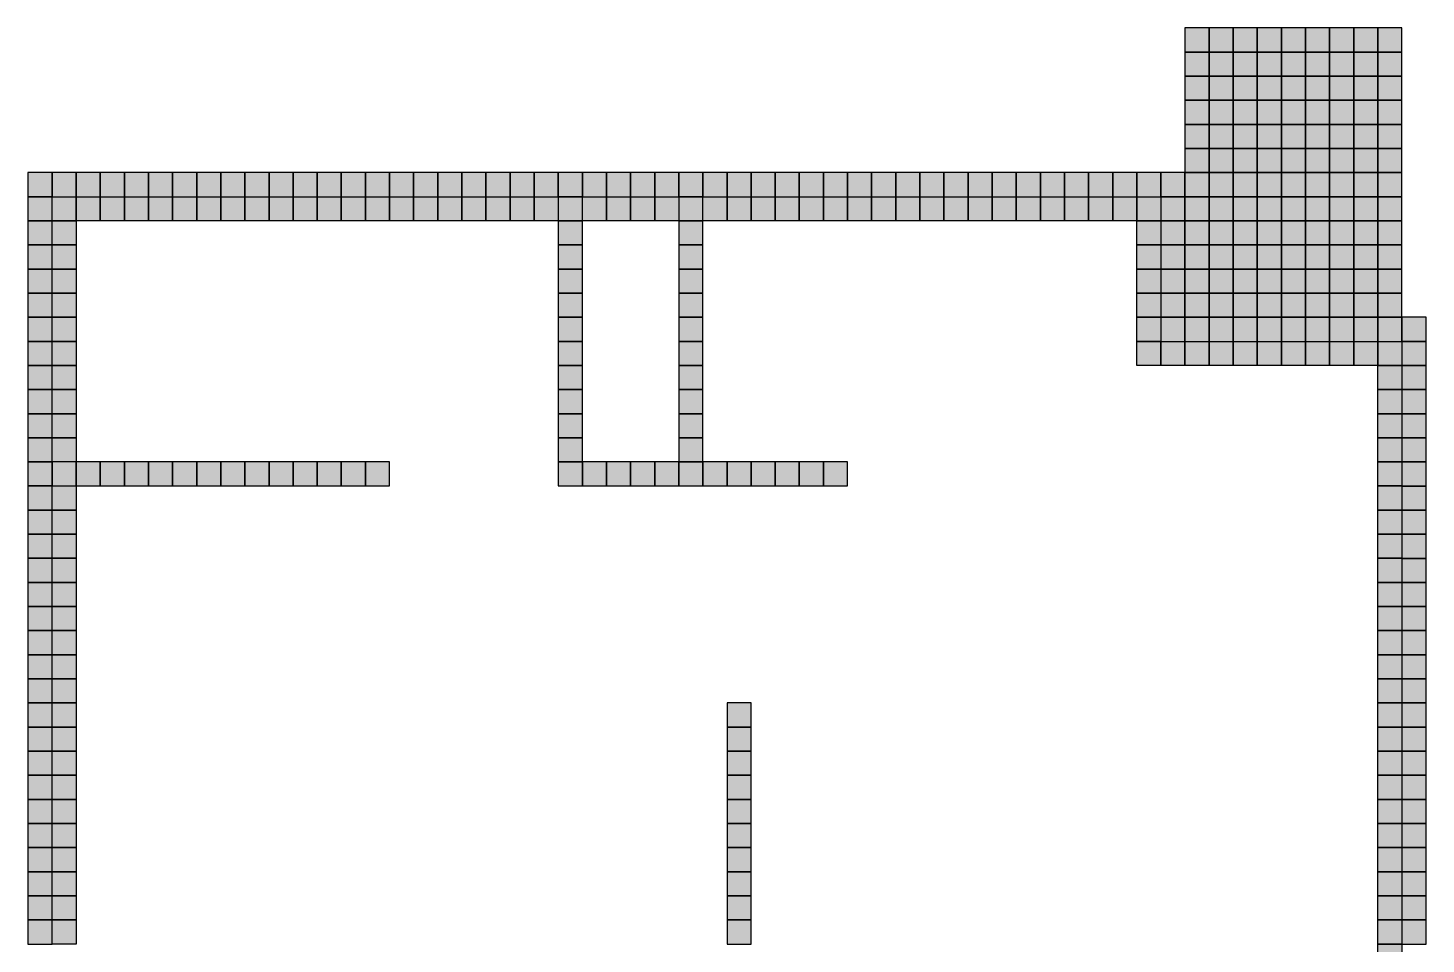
# Model space of a CAD drawing. Header units: inches. Extents: x 0.87 to 6.67, y 0.47 to 8.27.
# Drawn here: x 0.87 to 6.67, y 4.47 to 8.27 of the extents above; entities that cross this region are included whole.
import ezdxf

# ---------------------------------------------------------------- set-up
doc = ezdxf.new("R2010")
doc.units = ezdxf.units.IN
doc.header["$MEASUREMENT"] = 0
doc.layers.add('GRILLA PIXEL', color=7, linetype='Continuous')

# ---------------------------------------------------------------- blocks, each defined once
blk = doc.blocks.new('0-255-255-31-Muro alto')
at = {"layer": 'GRILLA PIXEL', "true_color": 0xffff1f}
h = blk.add_hatch(color=2, dxfattribs=at)
h.dxf.hatch_style = 1
h.paths.add_polyline_path([(0, 0), (-0.1, 0), (-0.1, -0.1), (0, -0.1)])
blk.add_lwpolyline([(-0.1, 0), (-0.1, -0.1), (0, -0.1), (0, 0)], close=True)
blk = doc.blocks.new('0-255-0-0-Muro dormitorio principal')
h = blk.add_hatch(color=1)
h.dxf.hatch_style = 1
h.paths.add_polyline_path([(0, 0), (-0.1, 0), (-0.1, -0.1), (0, -0.1)])
blk.add_lwpolyline([(-0.1, 0), (-0.1, -0.1), (0, -0.1), (0, 0)], close=True)
blk = doc.blocks.new('0-255-135-15-Muro auxiliar escalera')
at = {"layer": 'GRILLA PIXEL', "true_color": 0xff870f}
h = blk.add_hatch(color=30, dxfattribs=at)
h.dxf.hatch_style = 1
h.paths.add_polyline_path([(0, 0), (-0.1, 0), (-0.1, -0.1), (0, -0.1)])
blk.add_lwpolyline([(-0.1, 0), (-0.1, -0.1), (0, -0.1), (0, 0)], close=True)
blk = doc.blocks.new('0-63-149-253-Muro fichas extremo')
at = {"layer": 'GRILLA PIXEL', "true_color": 0x3f95fd}
h = blk.add_hatch(color=153, dxfattribs=at)
h.dxf.hatch_style = 1
h.paths.add_polyline_path([(0, 0), (-0.1, 0), (-0.1, -0.1), (0, -0.1)])
blk.add_lwpolyline([(-0.1, 0), (-0.1, -0.1), (0, -0.1), (0, 0)], close=True)
blk = doc.blocks.new('0-5-68-255-Muro inicio conexion')
at = {"layer": 'GRILLA PIXEL', "true_color": 0x0544ff}
h = blk.add_hatch(color=160, dxfattribs=at)
h.dxf.hatch_style = 1
h.paths.add_polyline_path([(0, 0), (-0.1, 0), (-0.1, -0.1), (0, -0.1)])
blk.add_lwpolyline([(-0.1, 0), (-0.1, -0.1), (0, -0.1), (0, 0)], close=True)
blk = doc.blocks.new('1-125-217-63-auxiliar  ingresos')
at = {"layer": 'GRILLA PIXEL', "true_color": 0x7dd93f}
h = blk.add_hatch(color=83, dxfattribs=at)
h.dxf.hatch_style = 1
h.paths.add_polyline_path([(0, 0), (-0.1, 0), (-0.1, -0.1), (0, -0.1)])
blk.add_lwpolyline([(-0.1, 0), (-0.1, -0.1), (0, -0.1), (0, 0)], close=True)
blk = doc.blocks.new('0-255-31-255-Puerta ingreso')
at = {"layer": 'GRILLA PIXEL', "true_color": 0xff1fff}
h = blk.add_hatch(color=6, dxfattribs=at)
h.dxf.hatch_style = 1
h.paths.add_polyline_path([(0, 0), (-0.1, 0), (-0.1, -0.1), (0, -0.1)])
blk.add_lwpolyline([(-0.1, 0), (-0.1, -0.1), (0, -0.1), (0, 0)], close=True)
blk = doc.blocks.new('1-99-100-102-auxiliar lado interno')
at = {"lineweight": 70, "true_color": 0x636466}
h = blk.add_hatch(color=251, dxfattribs=at)
h.dxf.hatch_style = 1
h.paths.add_polyline_path([(-0.1, -0.1), (-0.1, 0), (0, 0), (0, -0.1)])
blk.add_lwpolyline([(0, 0), (0, -0.1), (-0.1, -0.1), (-0.1, 0)], close=True)

msp = doc.modelspace()

# ---------------------------------------------------------------- block references
for name, p in [('1-125-217-63-auxiliar  ingresos', (5.7728, 8.2685)), ('1-125-217-63-auxiliar  ingresos', (5.8728, 8.2685)), ('1-125-217-63-auxiliar  ingresos', (5.9728, 8.2685)), ('1-125-217-63-auxiliar  ingresos', (6.0728, 8.2685)), ('1-125-217-63-auxiliar  ingresos', (6.1728, 8.2685)), ('1-125-217-63-auxiliar  ingresos', (6.2728, 8.2685)), ('1-125-217-63-auxiliar  ingresos', (6.3728, 8.2685)), ('1-125-217-63-auxiliar  ingresos', (6.4728, 8.2685)), ('1-125-217-63-auxiliar  ingresos', (6.5728, 8.2685)), ('1-125-217-63-auxiliar  ingresos', (5.7728, 8.1685)), ('1-125-217-63-auxiliar  ingresos', (5.8728, 8.1685)), ('1-125-217-63-auxiliar  ingresos', (5.9728, 8.1685)), ('1-125-217-63-auxiliar  ingresos', (6.0728, 8.1685)), ('1-125-217-63-auxiliar  ingresos', (6.1728, 8.1685)), ('1-125-217-63-auxiliar  ingresos', (6.2728, 8.1685)), ('1-125-217-63-auxiliar  ingresos', (6.3728, 8.1685)), ('1-125-217-63-auxiliar  ingresos', (6.4728, 8.1685)), ('1-125-217-63-auxiliar  ingresos', (6.5728, 8.1685)), ('1-125-217-63-auxiliar  ingresos', (5.7728, 8.0685)), ('1-125-217-63-auxiliar  ingresos', (5.8728, 8.0685)), ('1-125-217-63-auxiliar  ingresos', (5.9728, 8.0685)), ('1-125-217-63-auxiliar  ingresos', (6.0728, 8.0685)), ('1-125-217-63-auxiliar  ingresos', (6.1728, 8.0685)), ('1-125-217-63-auxiliar  ingresos', (6.2728, 8.0685)), ('1-125-217-63-auxiliar  ingresos', (6.3728, 8.0685)), ('1-125-217-63-auxiliar  ingresos', (6.4728, 8.0685)), ('1-125-217-63-auxiliar  ingresos', (6.5728, 8.0685)), ('1-125-217-63-auxiliar  ingresos', (5.7728, 7.9685)), ('1-125-217-63-auxiliar  ingresos', (5.8728, 7.9685)), ('1-125-217-63-auxiliar  ingresos', (5.9728, 7.9685)), ('1-125-217-63-auxiliar  ingresos', (6.0728, 7.9685)), ('1-125-217-63-auxiliar  ingresos', (6.1728, 7.9685)), ('1-125-217-63-auxiliar  ingresos', (6.2728, 7.9685)), ('1-125-217-63-auxiliar  ingresos', (6.3728, 7.9685)), ('1-125-217-63-auxiliar  ingresos', (6.4728, 7.9685)), ('1-125-217-63-auxiliar  ingresos', (6.5728, 7.9685)), ('1-125-217-63-auxiliar  ingresos', (5.7728, 7.8685)), ('1-125-217-63-auxiliar  ingresos', (5.8728, 7.8685)), ('1-125-217-63-auxiliar  ingresos', (5.9728, 7.8685)), ('1-125-217-63-auxiliar  ingresos', (6.0728, 7.8685)), ('1-125-217-63-auxiliar  ingresos', (6.1728, 7.8685)), ('1-125-217-63-auxiliar  ingresos', (6.2728, 7.8685)), ('1-125-217-63-auxiliar  ingresos', (6.3728, 7.8685)), ('1-125-217-63-auxiliar  ingresos', (6.4728, 7.8685)), ('1-125-217-63-auxiliar  ingresos', (6.5728, 7.8685)), ('1-125-217-63-auxiliar  ingresos', (5.7728, 7.7685)), ('1-125-217-63-auxiliar  ingresos', (5.8728, 7.7685)), ('1-125-217-63-auxiliar  ingresos', (5.9728, 7.7685)), ('1-125-217-63-auxiliar  ingresos', (6.0728, 7.7685)), ('1-125-217-63-auxiliar  ingresos', (6.1728, 7.7685)), ('1-125-217-63-auxiliar  ingresos', (6.2728, 7.7685)), ('1-125-217-63-auxiliar  ingresos', (6.3728, 7.7685)), ('1-125-217-63-auxiliar  ingresos', (6.4728, 7.7685)), ('1-125-217-63-auxiliar  ingresos', (6.5728, 7.7685)), ('0-255-135-15-Muro auxiliar escalera', (0.9728, 7.6685)), ('0-255-135-15-Muro auxiliar escalera', (1.0728, 7.6685)), ('0-63-149-253-Muro fichas extremo', (1.1728, 7.6685)), ('0-63-149-253-Muro fichas extremo', (1.2728, 7.6685)), ('0-63-149-253-Muro fichas extremo', (1.3728, 7.6685)), ('0-63-149-253-Muro fichas extremo', (1.4728, 7.6685)), ('0-63-149-253-Muro fichas extremo', (1.5728, 7.6685)), ('0-63-149-253-Muro fichas extremo', (1.6728, 7.6685)), ('0-63-149-253-Muro fichas extremo', (1.7728, 7.6685)), ('0-63-149-253-Muro fichas extremo', (1.8728, 7.6685)), ('0-63-149-253-Muro fichas extremo', (1.9728, 7.6685)), ('0-63-149-253-Muro fichas extremo', (2.0728, 7.6685)), ('0-63-149-253-Muro fichas extremo', (2.1728, 7.6685)), ('0-63-149-253-Muro fichas extremo', (2.2728, 7.6685)), ('0-63-149-253-Muro fichas extremo', (2.3728, 7.6685)), ('0-63-149-253-Muro fichas extremo', (2.4728, 7.6685)), ('0-63-149-253-Muro fichas extremo', (2.5728, 7.6685)), ('0-63-149-253-Muro fichas extremo', (2.6728, 7.6685)), ('0-63-149-253-Muro fichas extremo', (2.7728, 7.6685)), ('0-63-149-253-Muro fichas extremo', (2.8728, 7.6685)), ('0-63-149-253-Muro fichas extremo', (2.9728, 7.6685)), ('0-63-149-253-Muro fichas extremo', (3.0728, 7.6685)), ('0-63-149-253-Muro fichas extremo', (3.1728, 7.6685)), ('0-63-149-253-Muro fichas extremo', (3.2728, 7.6685)), ('0-63-149-253-Muro fichas extremo', (3.3728, 7.6685)), ('0-63-149-253-Muro fichas extremo', (3.4728, 7.6685)), ('0-63-149-253-Muro fichas extremo', (3.5728, 7.6685)), ('0-63-149-253-Muro fichas extremo', (3.6728, 7.6685)), ('0-63-149-253-Muro fichas extremo', (3.7728, 7.6685)), ('0-63-149-253-Muro fichas extremo', (3.8728, 7.6685)), ('0-63-149-253-Muro fichas extremo', (3.9728, 7.6685)), ('0-63-149-253-Muro fichas extremo', (4.0728, 7.6685)), ('0-63-149-253-Muro fichas extremo', (4.1728, 7.6685)), ('0-63-149-253-Muro fichas extremo', (4.2728, 7.6685)), ('0-63-149-253-Muro fichas extremo', (4.3728, 7.6685)), ('0-63-149-253-Muro fichas extremo', (4.4728, 7.6685)), ('0-63-149-253-Muro fichas extremo', (4.5728, 7.6685)), ('0-63-149-253-Muro fichas extremo', (4.6728, 7.6685)), ('0-63-149-253-Muro fichas extremo', (4.7728, 7.6685)), ('0-63-149-253-Muro fichas extremo', (4.8728, 7.6685)), ('0-63-149-253-Muro fichas extremo', (4.9728, 7.6685)), ('0-63-149-253-Muro fichas extremo', (5.0728, 7.6685)), ('0-63-149-253-Muro fichas extremo', (5.1728, 7.6685)), ('0-63-149-253-Muro fichas extremo', (5.2728, 7.6685)), ('0-63-149-253-Muro fichas extremo', (5.3728, 7.6685)), ('0-63-149-253-Muro fichas extremo', (5.4728, 7.6685)), ('0-5-68-255-Muro inicio conexion', (5.5728, 7.6685)), ('0-5-68-255-Muro inicio conexion', (5.6728, 7.6685)), ('1-125-217-63-auxiliar  ingresos', (5.7728, 7.6685)), ('1-125-217-63-auxiliar  ingresos', (5.8728, 7.6685)), ('1-125-217-63-auxiliar  ingresos', (5.9728, 7.6685)), ('1-125-217-63-auxiliar  ingresos', (6.0728, 7.6685)), ('1-125-217-63-auxiliar  ingresos', (6.1728, 7.6685)), ('1-125-217-63-auxiliar  ingresos', (6.2728, 7.6685)), ('1-125-217-63-auxiliar  ingresos', (6.3728, 7.6685)), ('1-125-217-63-auxiliar  ingresos', (6.4728, 7.6685)), ('1-125-217-63-auxiliar  ingresos', (6.5728, 7.6685)), ('0-255-255-31-Muro alto', (0.9728, 7.5685)), ('1-99-100-102-auxiliar lado interno', (1.0728, 7.5685)), ('1-99-100-102-auxiliar lado interno', (1.1728, 7.5685)), ('1-99-100-102-auxiliar lado interno', (1.2728, 7.5685)), ('1-99-100-102-auxiliar lado interno', (1.3728, 7.5685)), ('1-99-100-102-auxiliar lado interno', (1.4728, 7.5685)), ('1-99-100-102-auxiliar lado interno', (1.5728, 7.5685)), ('1-99-100-102-auxiliar lado interno', (1.6728, 7.5685)), ('1-99-100-102-auxiliar lado interno', (1.7728, 7.5685)), ('1-99-100-102-auxiliar lado interno', (1.8728, 7.5685)), ('1-99-100-102-auxiliar lado interno', (1.9728, 7.5685)), ('1-99-100-102-auxiliar lado interno', (2.0728, 7.5685)), ('1-99-100-102-auxiliar lado interno', (2.1728, 7.5685)), ('1-99-100-102-auxiliar lado interno', (2.2728, 7.5685)), ('1-99-100-102-auxiliar lado interno', (2.3728, 7.5685)), ('1-99-100-102-auxiliar lado interno', (2.4728, 7.5685)), ('1-99-100-102-auxiliar lado interno', (2.5728, 7.5685)), ('1-99-100-102-auxiliar lado interno', (2.6728, 7.5685)), ('1-99-100-102-auxiliar lado interno', (2.7728, 7.5685)), ('1-99-100-102-auxiliar lado interno', (2.8728, 7.5685)), ('1-99-100-102-auxiliar lado interno', (2.9728, 7.5685)), ('1-99-100-102-auxiliar lado interno', (3.0728, 7.5685)), ('0-255-255-31-Muro alto', (3.1728, 7.5685)), ('1-99-100-102-auxiliar lado interno', (3.2728, 7.5685)), ('1-99-100-102-auxiliar lado interno', (3.3728, 7.5685)), ('1-99-100-102-auxiliar lado interno', (3.4728, 7.5685)), ('1-99-100-102-auxiliar lado interno', (3.5728, 7.5685)), ('0-255-255-31-Muro alto', (3.6728, 7.5685)), ('1-99-100-102-auxiliar lado interno', (3.7728, 7.5685)), ('1-99-100-102-auxiliar lado interno', (3.8728, 7.5685)), ('1-99-100-102-auxiliar lado interno', (3.9728, 7.5685)), ('1-99-100-102-auxiliar lado interno', (4.0728, 7.5685)), ('1-99-100-102-auxiliar lado interno', (4.1728, 7.5685)), ('1-99-100-102-auxiliar lado interno', (4.2728, 7.5685)), ('1-99-100-102-auxiliar lado interno', (4.3728, 7.5685)), ('1-99-100-102-auxiliar lado interno', (4.4728, 7.5685)), ('1-99-100-102-auxiliar lado interno', (4.5728, 7.5685)), ('1-99-100-102-auxiliar lado interno', (4.6728, 7.5685)), ('1-99-100-102-auxiliar lado interno', (4.7728, 7.5685)), ('1-99-100-102-auxiliar lado interno', (4.8728, 7.5685)), ('1-99-100-102-auxiliar lado interno', (4.9728, 7.5685)), ('1-99-100-102-auxiliar lado interno', (5.0728, 7.5685)), ('1-99-100-102-auxiliar lado interno', (5.1728, 7.5685)), ('1-99-100-102-auxiliar lado interno', (5.2728, 7.5685)), ('1-99-100-102-auxiliar lado interno', (5.3728, 7.5685)), ('1-99-100-102-auxiliar lado interno', (5.4728, 7.5685)), ('1-99-100-102-auxiliar lado interno', (5.5728, 7.5685)), ('0-255-255-31-Muro alto', (5.6728, 7.5685)), ('1-125-217-63-auxiliar  ingresos', (5.7728, 7.5685)), ('1-125-217-63-auxiliar  ingresos', (5.8728, 7.5685)), ('1-125-217-63-auxiliar  ingresos', (5.9728, 7.5685)), ('1-125-217-63-auxiliar  ingresos', (6.0728, 7.5685)), ('1-125-217-63-auxiliar  ingresos', (6.1728, 7.5685)), ('1-125-217-63-auxiliar  ingresos', (6.2728, 7.5685)), ('1-125-217-63-auxiliar  ingresos', (6.3728, 7.5685)), ('1-125-217-63-auxiliar  ingresos', (6.4728, 7.5685)), ('1-125-217-63-auxiliar  ingresos', (6.5728, 7.5685)), ('0-255-255-31-Muro alto', (0.9728, 7.4685)), ('1-99-100-102-auxiliar lado interno', (1.0728, 7.4685)), ('0-255-255-31-Muro alto', (3.1728, 7.4685)), ('0-255-255-31-Muro alto', (3.6728, 7.4685)), ('1-99-100-102-auxiliar lado interno', (5.5728, 7.4685)), ('0-255-255-31-Muro alto', (5.6728, 7.4685)), ('1-125-217-63-auxiliar  ingresos', (5.7728, 7.4685)), ('1-125-217-63-auxiliar  ingresos', (5.8728, 7.4685)), ('1-125-217-63-auxiliar  ingresos', (5.9728, 7.4685)), ('1-125-217-63-auxiliar  ingresos', (6.0728, 7.4685)), ('1-125-217-63-auxiliar  ingresos', (6.1728, 7.4685)), ('1-125-217-63-auxiliar  ingresos', (6.2728, 7.4685)), ('1-125-217-63-auxiliar  ingresos', (6.3728, 7.4685)), ('1-125-217-63-auxiliar  ingresos', (6.4728, 7.4685)), ('1-125-217-63-auxiliar  ingresos', (6.5728, 7.4685)), ('0-255-255-31-Muro alto', (0.9728, 7.3685)), ('1-99-100-102-auxiliar lado interno', (1.0728, 7.3685)), ('0-255-255-31-Muro alto', (3.1728, 7.3685)), ('0-255-255-31-Muro alto', (3.6728, 7.3685)), ('1-99-100-102-auxiliar lado interno', (5.5728, 7.3685)), ('0-255-255-31-Muro alto', (5.6728, 7.3685)), ('1-125-217-63-auxiliar  ingresos', (5.7728, 7.3685)), ('1-125-217-63-auxiliar  ingresos', (5.8728, 7.3685)), ('1-125-217-63-auxiliar  ingresos', (5.9728, 7.3685)), ('1-125-217-63-auxiliar  ingresos', (6.0728, 7.3685)), ('1-125-217-63-auxiliar  ingresos', (6.1728, 7.3685)), ('1-125-217-63-auxiliar  ingresos', (6.2728, 7.3685)), ('1-125-217-63-auxiliar  ingresos', (6.3728, 7.3685)), ('1-125-217-63-auxiliar  ingresos', (6.4728, 7.3685)), ('1-125-217-63-auxiliar  ingresos', (6.5728, 7.3685)), ('0-255-255-31-Muro alto', (0.9728, 7.2685)), ('1-99-100-102-auxiliar lado interno', (1.0728, 7.2685)), ('0-255-255-31-Muro alto', (3.1728, 7.2685)), ('0-255-255-31-Muro alto', (3.6728, 7.2685)), ('1-99-100-102-auxiliar lado interno', (5.5728, 7.2685)), ('0-255-255-31-Muro alto', (5.6728, 7.2685)), ('1-125-217-63-auxiliar  ingresos', (5.7728, 7.2685)), ('1-125-217-63-auxiliar  ingresos', (5.8728, 7.2685)), ('1-125-217-63-auxiliar  ingresos', (5.9728, 7.2685)), ('1-125-217-63-auxiliar  ingresos', (6.0728, 7.2685)), ('1-125-217-63-auxiliar  ingresos', (6.1728, 7.2685)), ('1-125-217-63-auxiliar  ingresos', (6.2728, 7.2685)), ('1-125-217-63-auxiliar  ingresos', (6.3728, 7.2685)), ('1-125-217-63-auxiliar  ingresos', (6.4728, 7.2685)), ('1-125-217-63-auxiliar  ingresos', (6.5728, 7.2685)), ('0-255-255-31-Muro alto', (0.9728, 7.1685)), ('1-99-100-102-auxiliar lado interno', (1.0728, 7.1685)), ('0-255-255-31-Muro alto', (3.1728, 7.1685)), ('0-255-255-31-Muro alto', (3.6728, 7.1685)), ('1-99-100-102-auxiliar lado interno', (5.5728, 7.1685)), ('0-255-255-31-Muro alto', (5.6728, 7.1685)), ('1-125-217-63-auxiliar  ingresos', (5.7728, 7.1685)), ('1-125-217-63-auxiliar  ingresos', (5.8728, 7.1685)), ('1-125-217-63-auxiliar  ingresos', (5.9728, 7.1685)), ('1-125-217-63-auxiliar  ingresos', (6.0728, 7.1685)), ('1-125-217-63-auxiliar  ingresos', (6.1728, 7.1685)), ('1-125-217-63-auxiliar  ingresos', (6.2728, 7.1685)), ('1-125-217-63-auxiliar  ingresos', (6.3728, 7.1685)), ('1-125-217-63-auxiliar  ingresos', (6.4728, 7.1685)), ('1-125-217-63-auxiliar  ingresos', (6.5728, 7.1685)), ('0-255-255-31-Muro alto', (0.9728, 7.0685)), ('1-99-100-102-auxiliar lado interno', (1.0728, 7.0685)), ('0-255-255-31-Muro alto', (3.1728, 7.0685)), ('0-255-255-31-Muro alto', (3.6728, 7.0685)), ('1-99-100-102-auxiliar lado interno', (5.5728, 7.0685)), ('0-255-255-31-Muro alto', (5.6728, 7.0685)), ('0-255-31-255-Puerta ingreso', (5.7728, 7.0685)), ('0-255-31-255-Puerta ingreso', (5.8728, 7.0685)), ('0-255-31-255-Puerta ingreso', (5.9728, 7.0685)), ('0-255-31-255-Puerta ingreso', (6.0728, 7.0685)), ('0-255-31-255-Puerta ingreso', (6.1728, 7.0685)), ('0-255-31-255-Puerta ingreso', (6.2728, 7.0685)), ('0-255-31-255-Puerta ingreso', (6.3728, 7.0685)), ('0-255-31-255-Puerta ingreso', (6.4728, 7.0685)), ('0-255-31-255-Puerta ingreso', (6.5728, 7.0685)), ('0-5-68-255-Muro inicio conexion', (6.6728, 7.0685)), ('0-255-255-31-Muro alto', (0.9728, 6.9685)), ('1-99-100-102-auxiliar lado interno', (1.0728, 6.9685)), ('0-255-255-31-Muro alto', (3.1728, 6.9685)), ('0-255-255-31-Muro alto', (3.6728, 6.9685)), ('1-99-100-102-auxiliar lado interno', (5.5728, 6.9685)), ('1-99-100-102-auxiliar lado interno', (5.6728, 6.9685)), ('1-99-100-102-auxiliar lado interno', (5.7728, 6.9685)), ('1-99-100-102-auxiliar lado interno', (5.8728, 6.9685)), ('1-99-100-102-auxiliar lado interno', (5.9728, 6.9685)), ('1-99-100-102-auxiliar lado interno', (6.0728, 6.9685)), ('1-99-100-102-auxiliar lado interno', (6.1728, 6.9685)), ('1-99-100-102-auxiliar lado interno', (6.2728, 6.9685)), ('1-99-100-102-auxiliar lado interno', (6.3728, 6.9685)), ('1-99-100-102-auxiliar lado interno', (6.4728, 6.9685)), ('1-99-100-102-auxiliar lado interno', (6.5728, 6.9685)), ('0-5-68-255-Muro inicio conexion', (6.6728, 6.9685)), ('0-255-255-31-Muro alto', (0.9728, 6.8685)), ('1-99-100-102-auxiliar lado interno', (1.0728, 6.8685)), ('0-255-255-31-Muro alto', (3.1728, 6.8685)), ('0-255-255-31-Muro alto', (3.6728, 6.8685)), ('1-99-100-102-auxiliar lado interno', (6.5728, 6.8685)), ('0-63-149-253-Muro fichas extremo', (6.6728, 6.8685)), ('0-255-255-31-Muro alto', (0.9728, 6.7685)), ('1-99-100-102-auxiliar lado interno', (1.0728, 6.7685)), ('0-255-255-31-Muro alto', (3.1728, 6.7685)), ('0-255-255-31-Muro alto', (3.6728, 6.7685)), ('1-99-100-102-auxiliar lado interno', (6.5728, 6.7685)), ('0-255-255-31-Muro alto', (6.6728, 6.7685)), ('0-255-255-31-Muro alto', (0.9728, 6.6685)), ('1-99-100-102-auxiliar lado interno', (1.0728, 6.6685)), ('0-255-255-31-Muro alto', (3.1728, 6.6685)), ('0-255-255-31-Muro alto', (3.6728, 6.6685)), ('1-99-100-102-auxiliar lado interno', (6.5728, 6.6685)), ('0-255-255-31-Muro alto', (6.6728, 6.6684)), ('0-255-255-31-Muro alto', (0.9728, 6.5685)), ('1-99-100-102-auxiliar lado interno', (1.0728, 6.5685)), ('0-255-255-31-Muro alto', (3.1728, 6.5685)), ('0-255-255-31-Muro alto', (3.6728, 6.5685)), ('1-99-100-102-auxiliar lado interno', (6.5728, 6.5685)), ('0-255-255-31-Muro alto', (6.6728, 6.5684)), ('0-255-255-31-Muro alto', (0.9728, 6.4685)), ('0-255-255-31-Muro alto', (1.0728, 6.4685)), ('0-255-255-31-Muro alto', (1.1728, 6.4685)), ('0-255-255-31-Muro alto', (1.2728, 6.4685)), ('0-255-255-31-Muro alto', (1.3728, 6.4685)), ('0-255-255-31-Muro alto', (1.4728, 6.4685)), ('0-255-255-31-Muro alto', (1.5728, 6.4685)), ('0-255-255-31-Muro alto', (1.6728, 6.4685)), ('0-255-255-31-Muro alto', (1.7728, 6.4685)), ('0-255-255-31-Muro alto', (1.8728, 6.4685)), ('0-255-255-31-Muro alto', (1.9728, 6.4685)), ('0-255-255-31-Muro alto', (2.0728, 6.4685)), ('0-255-255-31-Muro alto', (2.1728, 6.4685)), ('0-255-255-31-Muro alto', (2.2728, 6.4685)), ('0-255-255-31-Muro alto', (2.3728, 6.4685)), ('0-255-255-31-Muro alto', (3.1728, 6.4685)), ('0-255-255-31-Muro alto', (3.2728, 6.4685)), ('0-255-255-31-Muro alto', (3.3728, 6.4685)), ('0-255-255-31-Muro alto', (3.4728, 6.4685)), ('0-255-255-31-Muro alto', (3.5728, 6.4685)), ('0-255-255-31-Muro alto', (3.6728, 6.4685)), ('0-255-255-31-Muro alto', (3.7728, 6.4685)), ('0-255-255-31-Muro alto', (3.8728, 6.4685)), ('0-255-255-31-Muro alto', (3.9728, 6.4685)), ('0-255-255-31-Muro alto', (4.0728, 6.4685)), ('0-255-255-31-Muro alto', (4.1728, 6.4685)), ('0-255-255-31-Muro alto', (4.2728, 6.4685)), ('1-99-100-102-auxiliar lado interno', (6.5728, 6.4685)), ('0-255-255-31-Muro alto', (6.6728, 6.4684)), ('0-255-0-0-Muro dormitorio principal', (0.9728, 6.3685)), ('1-99-100-102-auxiliar lado interno', (1.0728, 6.3685)), ('1-99-100-102-auxiliar lado interno', (6.5728, 6.3685)), ('0-255-255-31-Muro alto', (6.6728, 6.3684)), ('0-255-0-0-Muro dormitorio principal', (0.9728, 6.2685)), ('1-99-100-102-auxiliar lado interno', (1.0728, 6.2685)), ('1-99-100-102-auxiliar lado interno', (6.5728, 6.2685)), ('0-255-255-31-Muro alto', (6.6728, 6.2684)), ('0-255-0-0-Muro dormitorio principal', (0.9728, 6.1685)), ('1-99-100-102-auxiliar lado interno', (1.0728, 6.1685)), ('1-99-100-102-auxiliar lado interno', (6.5728, 6.1685)), ('0-255-255-31-Muro alto', (6.6728, 6.1684)), ('0-255-0-0-Muro dormitorio principal', (0.9728, 6.0685)), ('1-99-100-102-auxiliar lado interno', (1.0728, 6.0685)), ('1-99-100-102-auxiliar lado interno', (6.5728, 6.0685)), ('0-255-255-31-Muro alto', (6.6728, 6.0684)), ('0-255-0-0-Muro dormitorio principal', (0.9728, 5.9685)), ('1-99-100-102-auxiliar lado interno', (1.0728, 5.9685)), ('1-99-100-102-auxiliar lado interno', (6.5728, 5.9685)), ('0-255-255-31-Muro alto', (6.6728, 5.9684)), ('0-255-0-0-Muro dormitorio principal', (0.9728, 5.8685)), ('1-99-100-102-auxiliar lado interno', (1.0728, 5.8685)), ('1-99-100-102-auxiliar lado interno', (6.5728, 5.8685)), ('0-255-255-31-Muro alto', (6.6728, 5.8685)), ('0-255-0-0-Muro dormitorio principal', (0.9728, 5.7685)), ('1-99-100-102-auxiliar lado interno', (1.0728, 5.7685)), ('1-99-100-102-auxiliar lado interno', (6.5728, 5.7685)), ('0-255-255-31-Muro alto', (6.6728, 5.7685)), ('0-255-0-0-Muro dormitorio principal', (0.9728, 5.6685)), ('1-99-100-102-auxiliar lado interno', (1.0728, 5.6685)), ('1-99-100-102-auxiliar lado interno', (6.5728, 5.6685)), ('0-255-255-31-Muro alto', (6.6728, 5.6685)), ('0-255-0-0-Muro dormitorio principal', (0.9728, 5.5685)), ('1-99-100-102-auxiliar lado interno', (1.0728, 5.5685)), ('1-99-100-102-auxiliar lado interno', (6.5728, 5.5686)), ('0-255-255-31-Muro alto', (6.6728, 5.5685)), ('0-255-0-0-Muro dormitorio principal', (0.9728, 5.4685)), ('1-99-100-102-auxiliar lado interno', (1.0728, 5.4685)), ('0-255-255-31-Muro alto', (3.8728, 5.4685)), ('1-99-100-102-auxiliar lado interno', (6.5728, 5.4686)), ('0-255-255-31-Muro alto', (6.6728, 5.4685)), ('0-255-0-0-Muro dormitorio principal', (0.9728, 5.3685)), ('1-99-100-102-auxiliar lado interno', (1.0728, 5.3685)), ('0-255-255-31-Muro alto', (3.8728, 5.3685)), ('1-99-100-102-auxiliar lado interno', (6.5728, 5.3686)), ('0-255-255-31-Muro alto', (6.6728, 5.3685)), ('0-255-0-0-Muro dormitorio principal', (0.9728, 5.2685)), ('1-99-100-102-auxiliar lado interno', (1.0728, 5.2685)), ('0-255-255-31-Muro alto', (3.8728, 5.2685)), ('1-99-100-102-auxiliar lado interno', (6.5728, 5.2686)), ('0-255-255-31-Muro alto', (6.6728, 5.2685)), ('0-255-0-0-Muro dormitorio principal', (0.9728, 5.1685)), ('1-99-100-102-auxiliar lado interno', (1.0728, 5.1685)), ('0-255-255-31-Muro alto', (3.8728, 5.1685)), ('1-99-100-102-auxiliar lado interno', (6.5728, 5.1686)), ('0-255-255-31-Muro alto', (6.6728, 5.1685)), ('0-255-0-0-Muro dormitorio principal', (0.9728, 5.0685)), ('1-99-100-102-auxiliar lado interno', (1.0728, 5.0685)), ('0-255-255-31-Muro alto', (3.8728, 5.0685)), ('1-99-100-102-auxiliar lado interno', (6.5728, 5.0686)), ('0-255-255-31-Muro alto', (6.6728, 5.0685)), ('0-255-0-0-Muro dormitorio principal', (0.9728, 4.9685)), ('1-99-100-102-auxiliar lado interno', (1.0728, 4.9685)), ('0-255-255-31-Muro alto', (3.8728, 4.9685)), ('1-99-100-102-auxiliar lado interno', (6.5728, 4.9686)), ('0-255-255-31-Muro alto', (6.6728, 4.9685)), ('0-255-0-0-Muro dormitorio principal', (0.9728, 4.8685)), ('1-99-100-102-auxiliar lado interno', (1.0728, 4.8685)), ('0-255-255-31-Muro alto', (3.8728, 4.8685)), ('1-99-100-102-auxiliar lado interno', (6.5728, 4.8686)), ('0-255-255-31-Muro alto', (6.6728, 4.8685)), ('0-255-0-0-Muro dormitorio principal', (0.9728, 4.7685)), ('1-99-100-102-auxiliar lado interno', (1.0728, 4.7685)), ('0-255-255-31-Muro alto', (3.8728, 4.7685)), ('1-99-100-102-auxiliar lado interno', (6.5728, 4.7686)), ('0-255-255-31-Muro alto', (6.6728, 4.7685)), ('0-255-0-0-Muro dormitorio principal', (0.9728, 4.6685)), ('1-99-100-102-auxiliar lado interno', (1.0728, 4.6685)), ('0-255-255-31-Muro alto', (3.8728, 4.6685)), ('1-99-100-102-auxiliar lado interno', (6.5728, 4.6686)), ('0-255-255-31-Muro alto', (6.6728, 4.6685)), ('0-255-0-0-Muro dormitorio principal', (0.9728, 4.5685)), ('1-99-100-102-auxiliar lado interno', (1.0728, 4.5685)), ('0-255-255-31-Muro alto', (3.8728, 4.5685)), ('1-99-100-102-auxiliar lado interno', (6.5728, 4.5686)), ('0-255-255-31-Muro alto', (6.6728, 4.5685)), ('1-99-100-102-auxiliar lado interno', (6.5728, 4.4686))]:
    msp.add_blockref(name, p)

doc.saveas('drawing.dxf')
